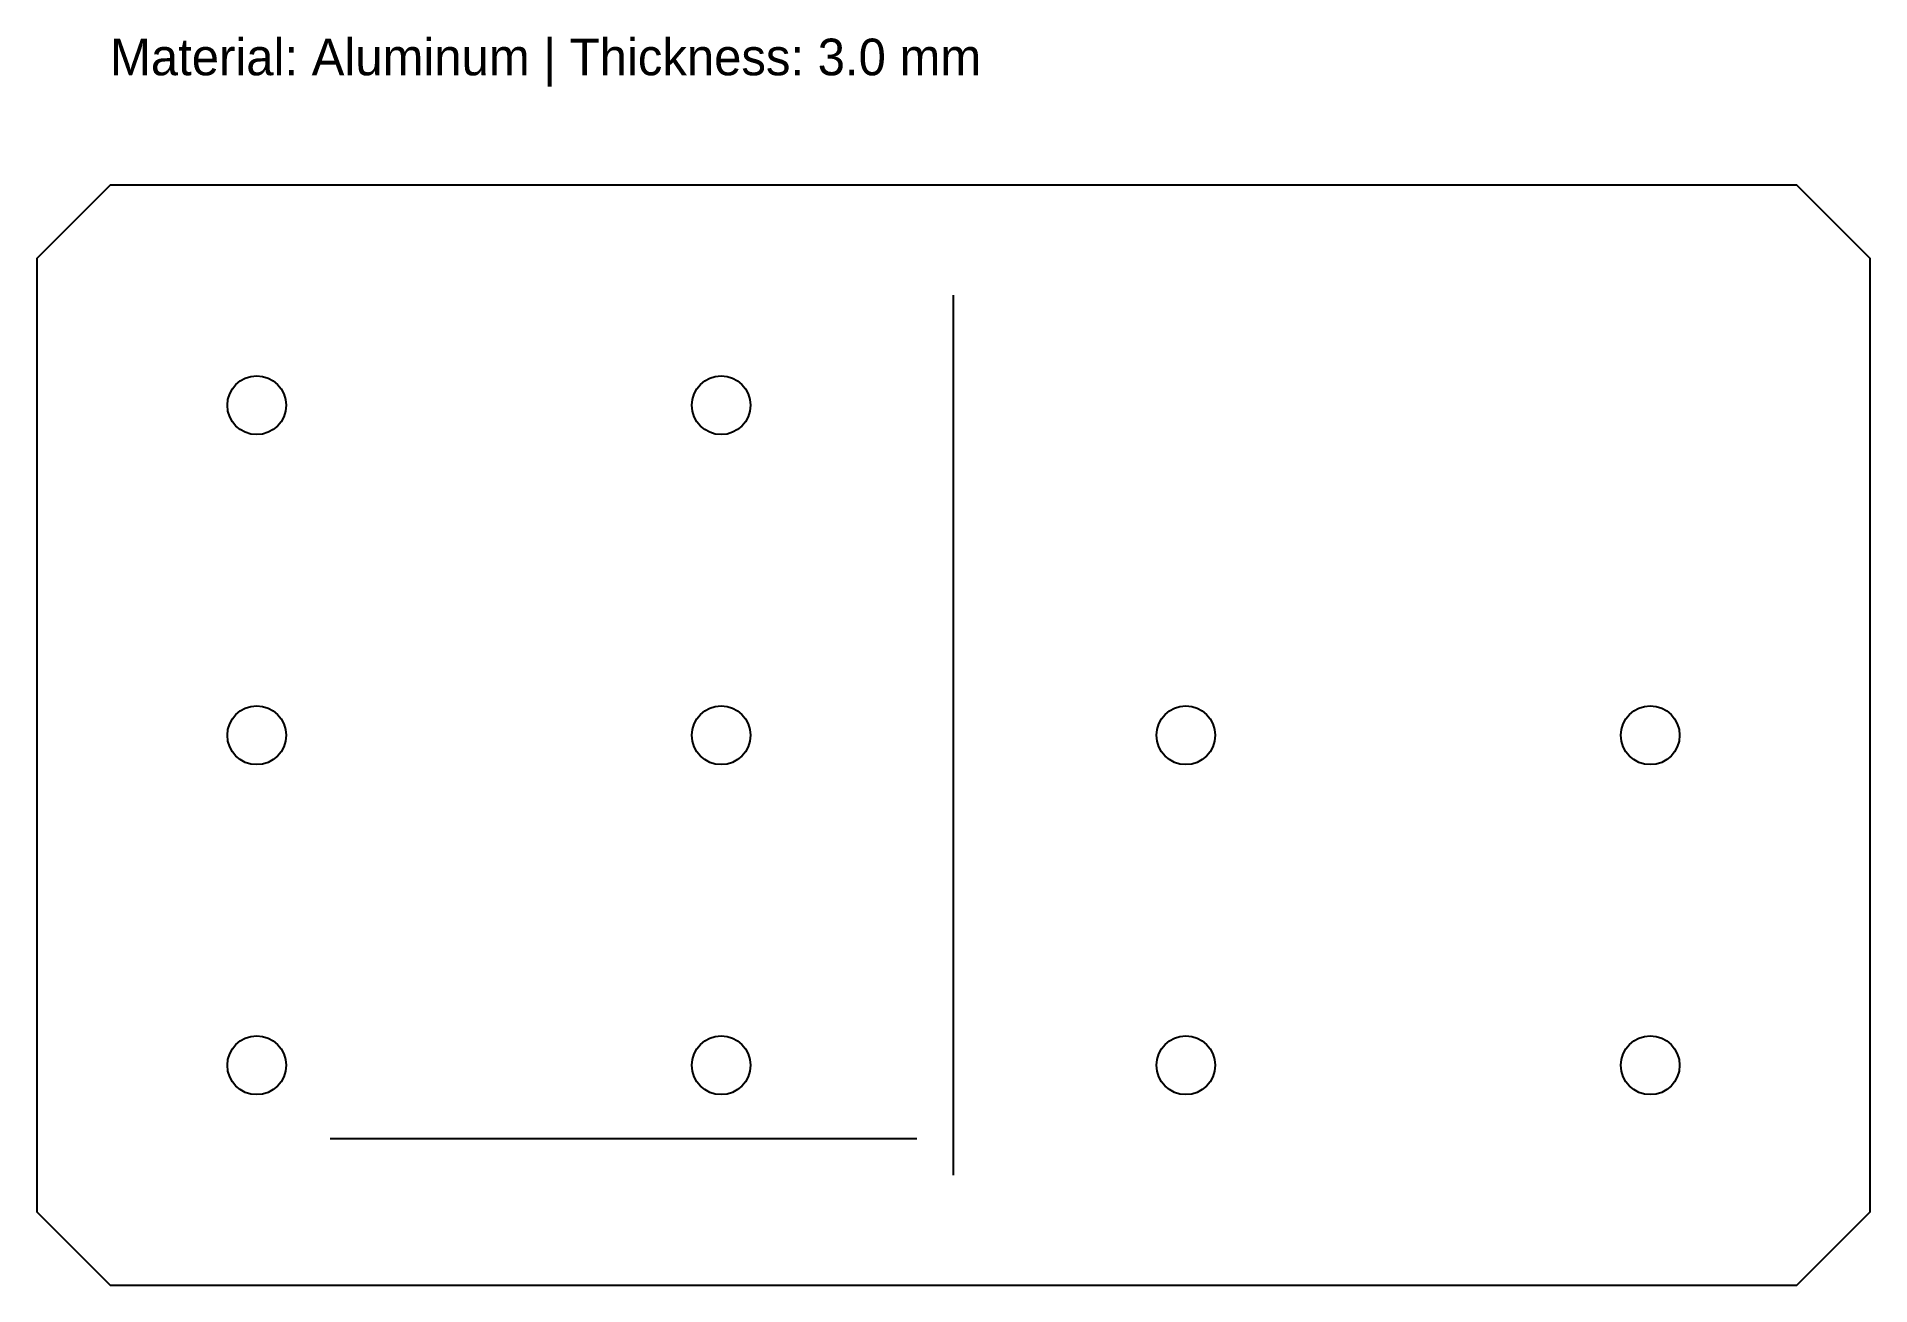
# Model space of a CAD drawing. Header units: metres. Extents: x 0 to 250, y 0 to 170.
import ezdxf

# ---------------------------------------------------------------- set-up
doc = ezdxf.new("R2010")
doc.units = ezdxf.units.M

msp = doc.modelspace()

# ---------------------------------------------------------------- linework, layer by layer
at = {"linetype": 'CONTINUOUS'}
msp.add_line((40, 20), (120, 20), dxfattribs=at)
msp.add_lwpolyline([(10, 0), (240, 0), (250, 10), (250, 140), (240, 150), (10, 150), (0, 140), (0, 10)], close=True)
for centre in [(30, 120), (93.33, 120), (30, 75), (93.33, 75), (156.67, 75), (220, 75), (30, 30), (93.33, 30), (156.67, 30), (220, 30)]:
    msp.add_circle(centre, 4)
at = {"layer": 'CONTINUOUS'}
msp.add_line((125, 15), (125, 135), dxfattribs=at)

# ---------------------------------------------------------------- texts
at = {"layer": 'NOTES'}
msp.add_text('Material: Aluminum | Thickness: 3.0 mm', height=5, dxfattribs=at).set_placement((10, 165))

doc.saveas('drawing.dxf')
